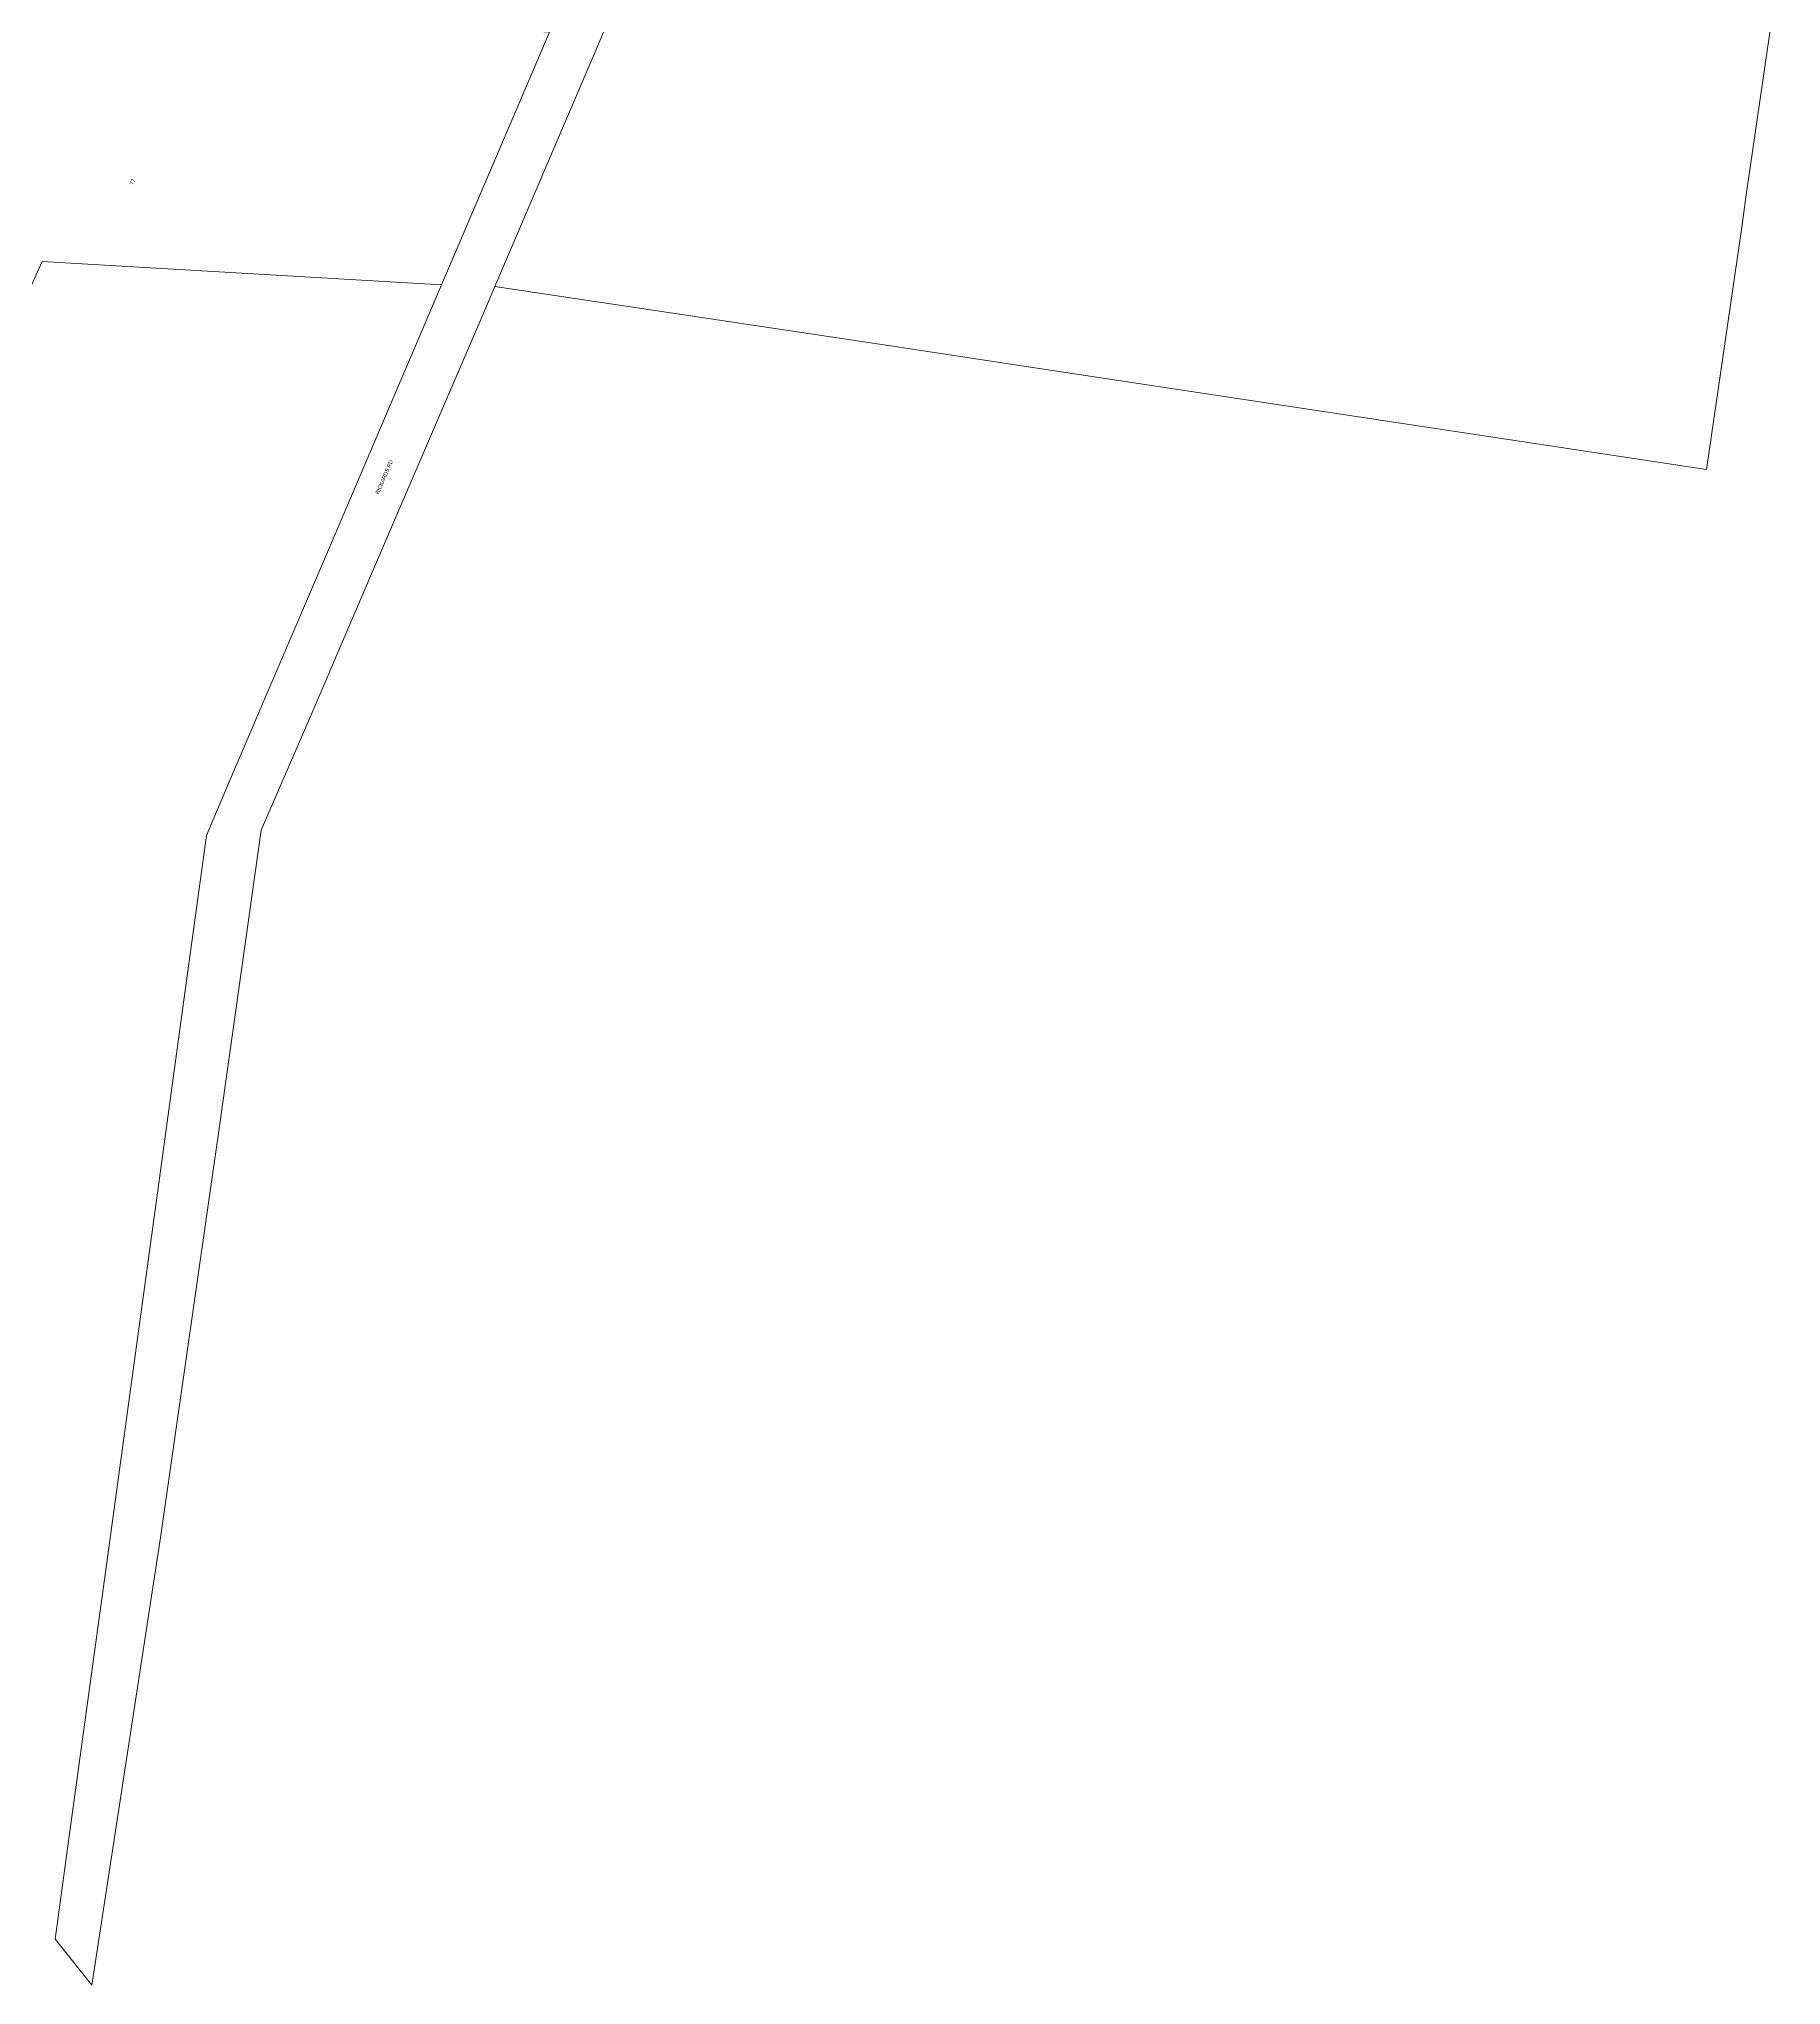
# Model space of a CAD drawing. Header units: metres. Extents: x 284044 to 286251, y 6274170 to 6277073.
# Drawn here: x 285177 to 286001, y 6274263 to 6275184 of the extents above; entities that cross this region are included whole.
import ezdxf

# ---------------------------------------------------------------- set-up
doc = ezdxf.new("R2010")
doc.units = ezdxf.units.M
doc.layers.add('Cadastre Land Parcels_SP_EXT', color=9, linetype='Continuous', lineweight=5)
doc.layers.add('Cadastre Roads_SP_EXT', color=9, linetype='Continuous', lineweight=5)
doc.styles.get("Standard").update_dxf_attribs({"font": 'arial.ttf'})

msp = doc.modelspace()

# ---------------------------------------------------------------- linework, layer by layer
at = {"layer": 'Cadastre Land Parcels_SP_EXT', "linetype": 'Continuous'}
for points in [[(285634.47, 6275276.19), (285490.95, 6275296.58), (285392.85, 6275066.8), (285581.22, 6275038.55), (285643.11, 6275029.16), (285966.2, 6274980.14), (285983, 6275096.07), (285984.69, 6275107.96), (286001.46, 6275223.93), (285634.47, 6275276.19)], [(285418.73, 6275187.23), (285124.28, 6275204.63), (285071.02, 6275092.33), (285169.37, 6275058), (285178.6, 6275078.71), (285367.62, 6275067.55), (285418.73, 6275187.23)]]:
    msp.add_lwpolyline(points, close=True, dxfattribs=at)
at = {"layer": 'Cadastre Roads_SP_EXT', "linetype": 'Continuous'}
msp.add_lwpolyline([(285418.73, 6275187.23), (285367.62, 6275067.55), (285312.17, 6274937.72), (285268.07, 6274834.5), (285256.33, 6274807.01), (285245.67, 6274729.02), (285232.72, 6274634.29), (285221.09, 6274549.28), (285214.29, 6274499.84), (285207.5, 6274450.16), (285200.74, 6274401.04), (285192.57, 6274341.36), (285184.84, 6274284.6), (285192.41, 6274275.09), (285202.17, 6274262.84), (285234.57, 6274474.7), (285234.57, 6274474.7), (285262.54, 6274669.36), (285282.33, 6274809.5), (285305.37, 6274862.94), (285342.11, 6274948.45), (285356.14, 6274981.14), (285388.03, 6275055.57), (285392.85, 6275066.8), (285490.95, 6275296.58)], dxfattribs=at)

# ---------------------------------------------------------------- texts
at = {"layer": 'Cadastre Land Parcels_SP_EXT'}
msp.add_text('77', height=1.8, rotation=66.79002, dxfattribs=at).set_placement((285221.6, 6275114.74))
at = {"layer": 'Cadastre Roads_SP_EXT'}
msp.add_text('RICKARDS RD', height=1.8, rotation=66.8618, dxfattribs=at).set_placement((285337.89, 6274968.29))

doc.saveas('drawing.dxf')
